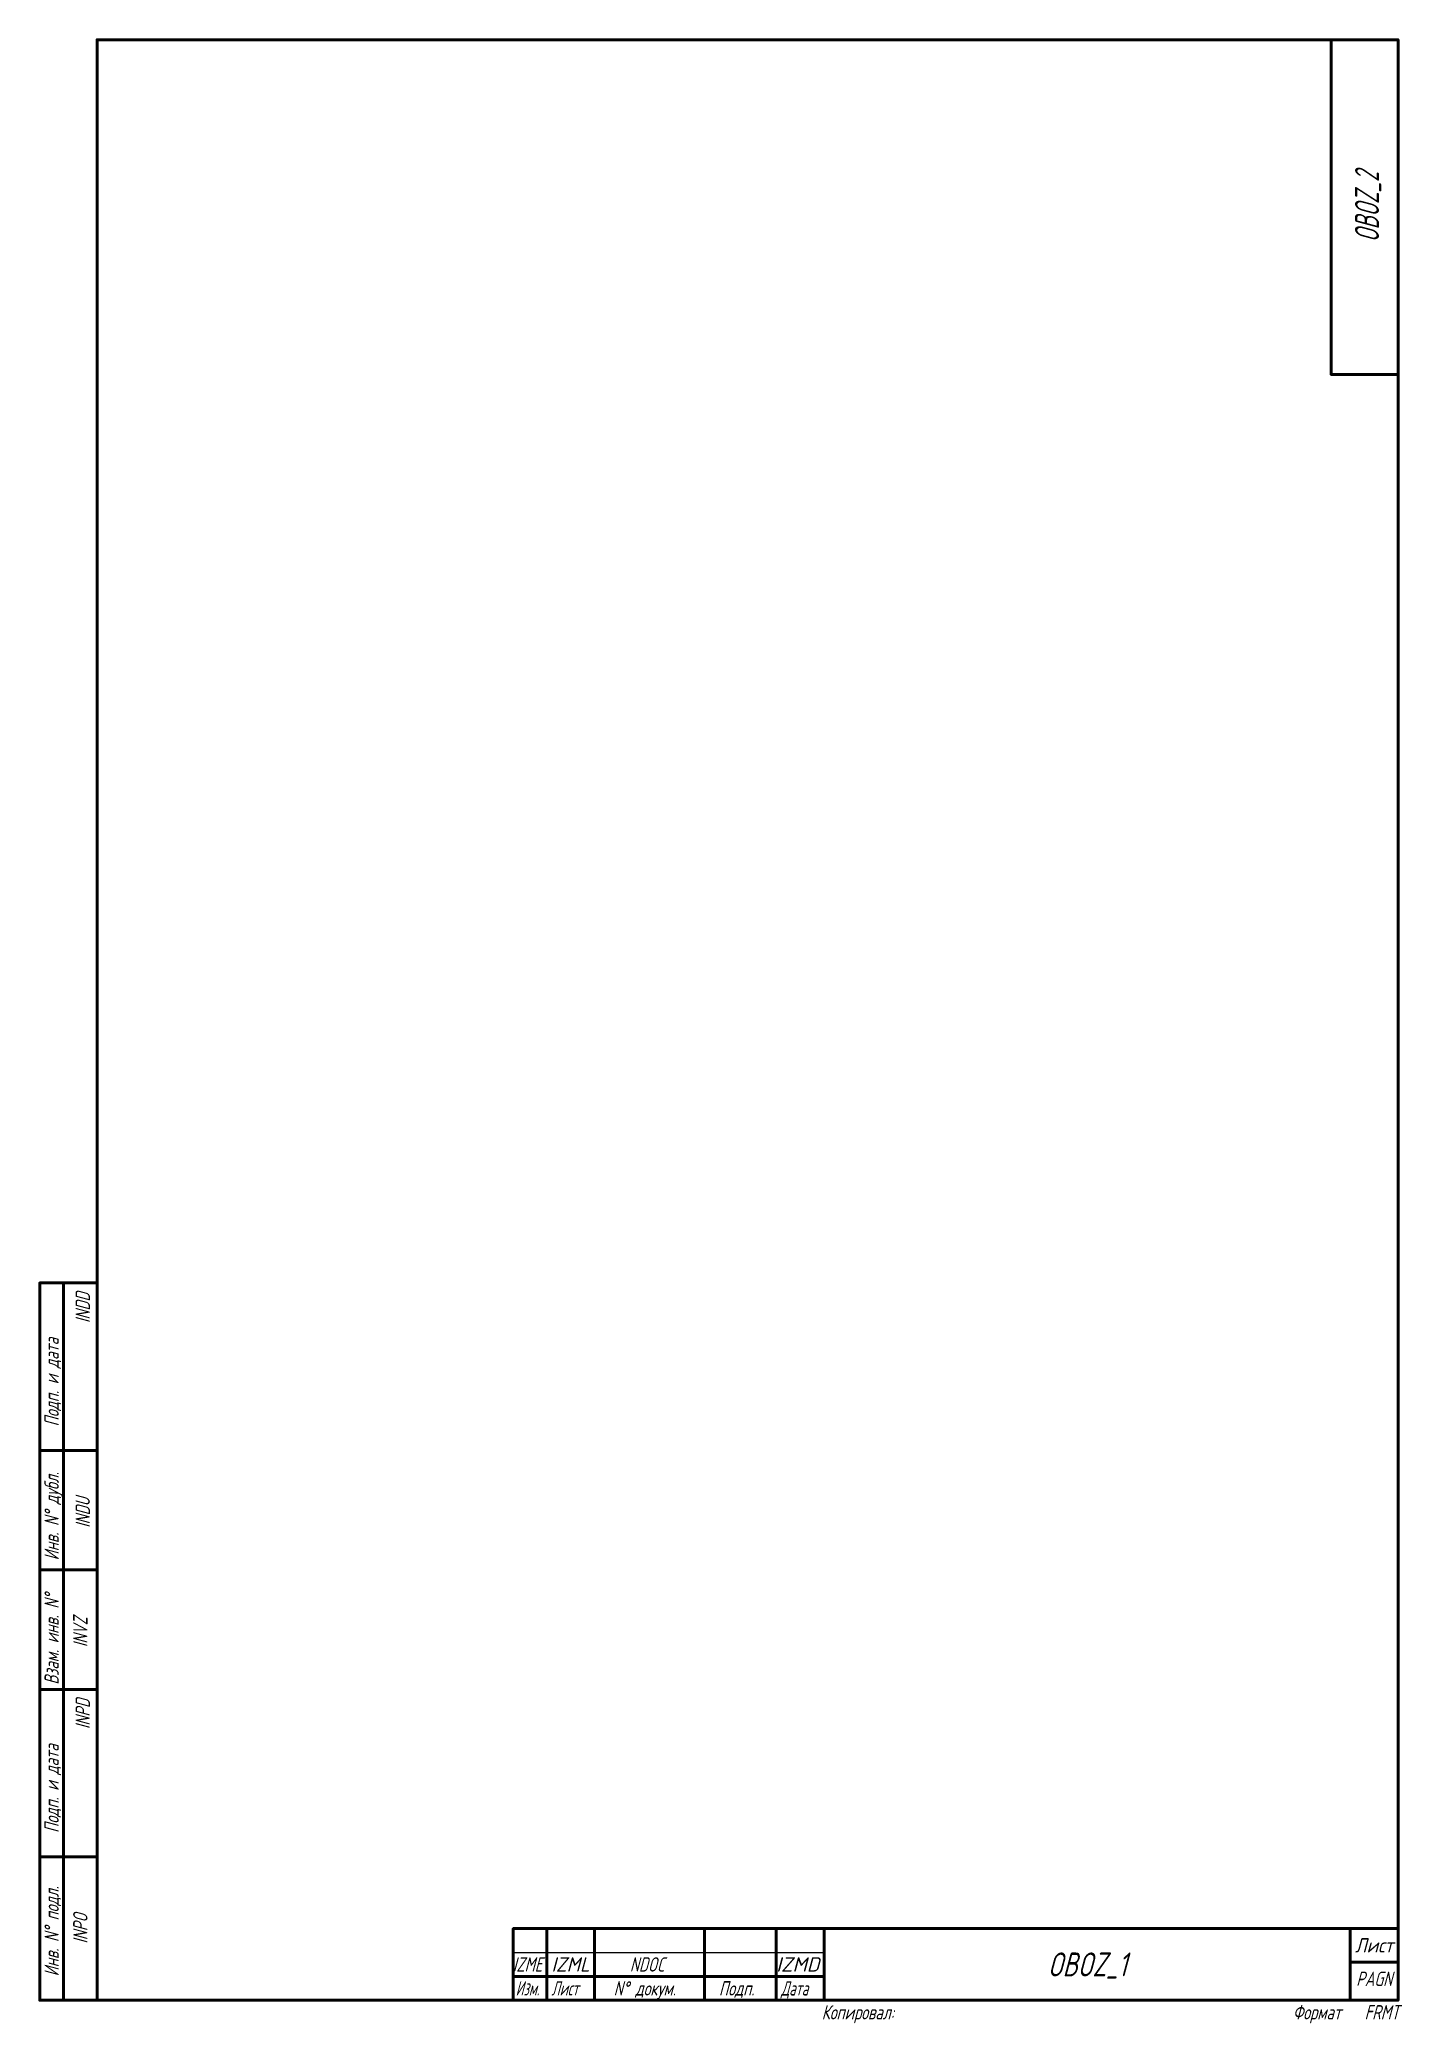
# Model space of a CAD drawing. Header units: millimetres. Extents: x -99 to 186, y -5 to 410.
import ezdxf
from ezdxf.enums import TextEntityAlignment as Align

# ---------------------------------------------------------------- set-up
doc = ezdxf.new("R2010")
doc.units = ezdxf.units.MM
for name, color, linetype, lineweight in [('AM_5', 3, 'Continuous', 25), ('AM_6', 2, 'Continuous', 35), ('AM_BOR', 7, 'Continuous', 50)]:
    doc.layers.add(name, color=color, linetype=linetype, lineweight=lineweight)
doc.styles.get("Standard").update_dxf_attribs({"font": 'simplex.shx', "width": 0.7, "oblique": 15, "height": 3})

msp = doc.modelspace()

# ---------------------------------------------------------------- linework, layer by layer
at = {"layer": 'AM_5'}
msp.add_line((0, 10), (65, 10), dxfattribs=at)
at = {"layer": 'AM_BOR', "color": 5}
for p, q in [((-87, 115), (-99, 115)), ((-87, 90), (-99, 90)), ((-87, 65), (-99, 65)), ((-87, 30), (-99, 30)), ((0, 5), (65, 5))]:
    msp.add_line(p, q, dxfattribs=at)
for points in [[(-87, 0), (185, 0), (185, 410), (-87, 410)], [(185, 410), (185, 340), (171, 340), (171, 410)], [(-94, 0), (-99, 0), (-99, 150), (-94, 150)], [(-87, 0), (-94, 0), (-94, 150), (-87, 150)], [(0, 0), (185, 0), (185, 15), (0, 15)], [(7, 0), (17, 0), (17, 15), (7, 15)], [(40, 0), (55, 0), (55, 15), (40, 15)], [(55, 0), (65, 0), (65, 15), (55, 15)], [(185, 8), (175, 8), (175, 15), (185, 15)], [(185, 0), (175, 0), (175, 8), (185, 8)]]:
    msp.add_lwpolyline(points, close=True, dxfattribs=at)

# ---------------------------------------------------------------- texts
at = {"layer": 'AM_6', "color": 2, "oblique": 15, "width": 0.7}
for s, p in [('Подп. и дата', (-95, 120)), ('Инв. N° дубл.', (-95, 92)), ('Взам. инв. N°', (-95, 66)), ('Подп. и дата', (-95, 35)), ('Инв. N° подл.', (-95, 5))]:
    msp.add_text(s, height=3, rotation=90, dxfattribs=at).set_placement(p)
at = {"layer": 'AM_6', "color": 2, "oblique": 15, "width": 0.666667}
msp.add_text('Лист', height=3, dxfattribs=at).set_placement((176, 10), (184, 10), align=Align.FIT)
at = {"layer": 'AM_6', "color": 2, "oblique": 15}
for s, width, p in [('Изм.', 0.6, (0.5, 1)), ('Лист', 0.6, (8, 1)), ('N° докум.', 0.7, (21, 1)), ('Подп.', 0.7, (43, 1)), ('Дата', 0.6, (56, 1)), ('Копировал:', 0.7, (64.5, -4)), ('Формат', 0.7, (163, -4))]:
    msp.add_text(s, height=3, dxfattribs=dict(at, width=width)).set_placement(p)
at = {"layer": 'AM_6', "oblique": 15, "width": 0.6}
msp.add_attdef('OBOZ_2', text='', height=5, rotation=90, dxfattribs=at).set_placement((181, 375), align=Align.CENTER)
at = {"layer": 'AM_6', "color": 2, "oblique": 15, "width": 0.7}
for tag, p in [('INDD', (-88.5, 148)), ('INPD', (-88.5, 63))]:
    msp.add_attdef(tag, text='', height=3, rotation=90, dxfattribs=at).set_placement(p, align=Align.RIGHT)
for tag, p in [('INDU', (-88.5, 102)), ('INVZ', (-89, 77)), ('INPO', (-89, 15))]:
    msp.add_attdef(tag, text='', height=3, rotation=90, dxfattribs=at).set_placement(p, align=Align.CENTER)
for tag, p in [('IZME', (3, 6)), ('NDOC', (28, 6))]:
    msp.add_attdef(tag, text='', height=3, dxfattribs=at).set_placement(p, align=Align.CENTER)
at = {"layer": 'AM_6', "color": 2, "oblique": 15}
for tag, width, p, p2 in [('IZML', 0.875, (8, 6), (16, 6)), ('IZMD', 0.954545, (55, 6), (64, 6))]:
    msp.add_attdef(tag, text='', height=3, dxfattribs=dict(at, width=width)).set_placement(p, p2, align=Align.FIT)
at = {"layer": 'AM_6', "oblique": 15, "width": 0.7}
for tag, height, p in [('OBOZ_1', 5, (120, 5)), ('PAGN', 3, (180, 3))]:
    msp.add_attdef(tag, text='', height=height, dxfattribs=at).set_placement(p, align=Align.CENTER)
msp.add_attdef('FRMT', (178, -4), 'A3', height=3, dxfattribs=at)

doc.saveas('drawing.dxf')
